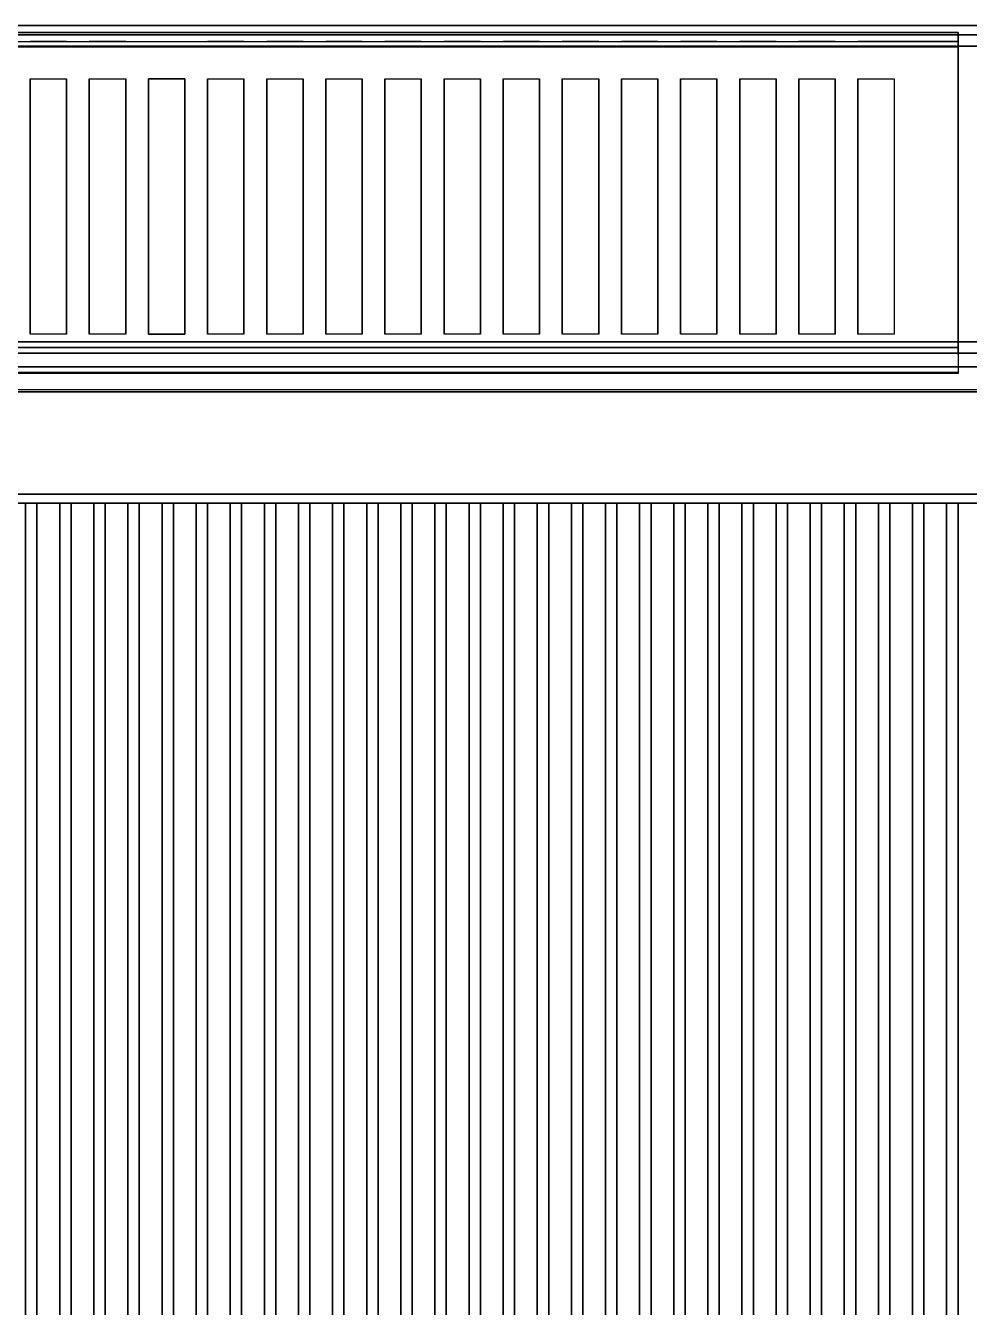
# Model space of a CAD drawing. Extents: x -1 to 801, y -1130 to 1.
# Drawn here: x 395 to 602.5, y -281.8 to 0 of the extents above; entities that cross this region are included whole.
import ezdxf

# ---------------------------------------------------------------- set-up
doc = ezdxf.new("R2010")
doc.units = 0
doc.layers.get('0').update_dxf_attribs({"lineweight": 13})
for name, color, linetype in [('IQ_200_2D', 1, 'Continuous'), ('IQ_200_3D', 1, 'Continuous'), ('IQ_204_2D', 7, 'Continuous'), ('IQ_204_3D', 7, 'Continuous')]:
    doc.layers.add(name, color=color, linetype=linetype)

# ---------------------------------------------------------------- blocks, each defined once
blk = doc.blocks.new('ELECTROLUX-MC-CAMINO400')
at = {"layer": 'IQ_200_3D'}
for points in [[(0, -0.21, 917.01), (0, -0.21, 956), (400, -0.21, 956), (400, -0.21, 917.01)], [(0, -69.44, 915), (0, -3.39, 915), (400, -3.39, 915), (400, -69.44, 915)]]:
    blk.add_3dface(points, dxfattribs=at)
for points, invisible_edges in [([(0, -0.21, 956), (0, -0.36, 956.76), (400, -0.36, 956.76), (400, -0.21, 956)], 2), ([(0, -0.25, 916.62), (0, -0.21, 917.01), (400, -0.21, 917.01), (400, -0.25, 916.62)], 8), ([(0, -0.37, 916.23), (0, -0.25, 916.62), (400, -0.25, 916.62), (400, -0.37, 916.23)], 10), ([(0, -0.36, 956.76), (0, -0.78, 957.41), (400, -0.78, 957.41), (400, -0.36, 956.76)], 10), ([(0, -0.56, 915.88), (0, -0.37, 916.23), (400, -0.37, 916.23), (400, -0.56, 915.88)], 10), ([(0, -0.82, 915.58), (0, -0.56, 915.88), (400, -0.56, 915.88), (400, -0.82, 915.58)], 10), ([(0, -0.78, 957.41), (0, -1.43, 957.84), (400, -1.43, 957.84), (400, -0.78, 957.41)], 10), ([(0, -1.41, 915.27), (0, -0.82, 915.58), (400, -0.82, 915.58), (400, -1.41, 915.27)], 10), ([(0, -2.05, 915.07), (0, -1.41, 915.27), (400, -1.41, 915.27), (400, -2.05, 915.07)], 10), ([(0, -1.43, 957.84), (0, -2.19, 958), (400, -2.19, 958), (400, -1.43, 957.84)], 8), ([(0, -2.72, 914.98), (0, -2.05, 915.07), (400, -2.05, 915.07), (400, -2.72, 914.98)], 10), ([(0, -3.39, 915), (0, -2.72, 914.98), (400, -2.72, 914.98), (400, -3.39, 915)], 2), ([(191, -2.19, 958), (196, -2.19, 958), (196, -10.37, 957.76), (191, -10.37, 957.76)], 14), ([(196, -10.37, 957.76), (204, -10.37, 957.76), (204, -2.19, 958), (196, -2.19, 958)], 10), ([(204, -2.19, 958), (209, -2.19, 958), (209, -10.37, 957.76), (204, -10.37, 957.76)], 14), ([(209, -10.37, 957.76), (217, -10.37, 957.76), (217, -2.19, 958), (209, -2.19, 958)], 10), ([(217, -2.19, 958), (222, -2.19, 958), (222, -10.37, 957.76), (217, -10.37, 957.76)], 14), ([(230, -10.37, 957.76), (222, -10.37, 957.76), (222, -2.19, 958), (230, -2.19, 958)], 10), ([(230, -2.19, 958), (235, -2.19, 958), (235, -10.37, 957.76), (230, -10.37, 957.76)], 14), ([(235, -10.37, 957.76), (243, -10.37, 957.76), (243, -2.19, 958), (235, -2.19, 958)], 10), ([(243, -2.19, 958), (248, -2.19, 958), (248, -10.37, 957.76), (243, -10.37, 957.76)], 14), ([(248, -10.37, 957.76), (256, -10.37, 957.76), (256, -2.19, 958), (248, -2.19, 958)], 10), ([(256, -2.19, 958), (261, -2.19, 958), (261, -10.37, 957.76), (256, -10.37, 957.76)], 14), ([(261, -10.37, 957.76), (269, -10.37, 957.76), (269, -2.19, 958), (261, -2.19, 958)], 10), ([(269, -2.19, 958), (274, -2.19, 958), (274, -10.37, 957.76), (269, -10.37, 957.76)], 14), ([(274, -10.37, 957.76), (282, -10.37, 957.76), (282, -2.19, 958), (274, -2.19, 958)], 10), ([(282, -2.19, 958), (287, -2.19, 958), (287, -10.37, 957.76), (282, -10.37, 957.76)], 14), ([(287, -10.37, 957.76), (295, -10.37, 957.76), (295, -2.19, 958), (287, -2.19, 958)], 10), ([(295, -2.19, 958), (300, -2.19, 958), (300, -10.37, 957.76), (295, -10.37, 957.76)], 14), ([(300, -10.37, 957.76), (308, -10.37, 957.76), (308, -2.19, 958), (300, -2.19, 958)], 10), ([(308, -2.19, 958), (313, -2.19, 958), (313, -10.37, 957.76), (308, -10.37, 957.76)], 14), ([(313, -10.37, 957.76), (321, -10.37, 957.76), (321, -2.19, 958), (313, -2.19, 958)], 10), ([(321, -2.19, 958), (326, -2.19, 958), (326, -10.37, 957.76), (321, -10.37, 957.76)], 14), ([(326, -10.37, 957.76), (334, -10.37, 957.76), (334, -2.19, 958), (326, -2.19, 958)], 10), ([(334, -2.19, 958), (339, -2.19, 958), (339, -10.37, 957.76), (334, -10.37, 957.76)], 14), ([(339, -10.37, 957.76), (347, -10.37, 957.76), (347, -2.19, 958), (339, -2.19, 958)], 10), ([(347, -2.19, 958), (352, -2.19, 958), (352, -10.37, 957.76), (347, -10.37, 957.76)], 14), ([(352, -10.37, 957.76), (360, -10.37, 957.76), (360, -2.19, 958), (352, -2.19, 958)], 10), ([(360, -2.19, 958), (365, -2.19, 958), (365, -10.37, 957.76), (360, -10.37, 957.76)], 14), ([(365, -10.37, 957.76), (373, -10.37, 957.76), (373, -2.19, 958), (365, -2.19, 958)], 10), ([(373, -2.19, 958), (378, -2.19, 958), (378, -10.37, 957.76), (373, -10.37, 957.76)], 14), ([(378, -10.37, 957.76), (386, -10.37, 957.76), (386, -2.19, 958), (378, -2.19, 958)], 10), ([(400, -10.37, 957.76), (400, -2.19, 958), (386, -2.19, 958), (386, -10.37, 957.76)], 12), ([(191, -17.47, 956.91), (191, -10.37, 957.76), (196, -10.37, 957.76), (196, -17.47, 956.91)], 10), ([(204, -17.47, 956.91), (204, -10.37, 957.76), (209, -10.37, 957.76), (209, -17.47, 956.91)], 10), ([(217, -17.47, 956.91), (217, -10.37, 957.76), (222, -10.37, 957.76), (222, -17.47, 956.91)], 10), ([(230, -17.47, 956.91), (230, -10.37, 957.76), (235, -10.37, 957.76), (235, -17.47, 956.91)], 10), ([(243, -17.47, 956.91), (243, -10.37, 957.76), (248, -10.37, 957.76), (248, -17.47, 956.91)], 10), ([(256, -17.47, 956.91), (256, -10.37, 957.76), (261, -10.37, 957.76), (261, -17.47, 956.91)], 10), ([(269, -17.47, 956.91), (269, -10.37, 957.76), (274, -10.37, 957.76), (274, -17.47, 956.91)], 10), ([(282, -17.47, 956.91), (282, -10.37, 957.76), (287, -10.37, 957.76), (287, -17.47, 956.91)], 10), ([(295, -17.47, 956.91), (295, -10.37, 957.76), (300, -10.37, 957.76), (300, -17.47, 956.91)], 10), ([(308, -17.47, 956.91), (308, -10.37, 957.76), (313, -10.37, 957.76), (313, -17.47, 956.91)], 10), ([(321, -17.47, 956.91), (321, -10.37, 957.76), (326, -10.37, 957.76), (326, -17.47, 956.91)], 10), ([(334, -17.47, 956.91), (334, -10.37, 957.76), (339, -10.37, 957.76), (339, -17.47, 956.91)], 10), ([(347, -17.47, 956.91), (347, -10.37, 957.76), (352, -10.37, 957.76), (352, -17.47, 956.91)], 10), ([(360, -17.47, 956.91), (360, -10.37, 957.76), (365, -10.37, 957.76), (365, -17.47, 956.91)], 10), ([(373, -17.47, 956.91), (373, -10.37, 957.76), (378, -10.37, 957.76), (378, -17.47, 956.91)], 10), ([(400, -17.47, 956.91), (400, -10.37, 957.76), (386, -10.37, 957.76), (386, -17.47, 956.91)], 10), ([(191, -24.48, 955.45), (191, -17.47, 956.91), (196, -17.47, 956.91), (196, -24.48, 955.45)], 10), ([(204, -24.48, 955.45), (204, -17.47, 956.91), (209, -17.47, 956.91), (209, -24.48, 955.45)], 10), ([(217, -24.48, 955.45), (217, -17.47, 956.91), (222, -17.47, 956.91), (222, -24.48, 955.45)], 10), ([(230, -24.48, 955.45), (230, -17.47, 956.91), (235, -17.47, 956.91), (235, -24.48, 955.45)], 10), ([(243, -24.48, 955.45), (243, -17.47, 956.91), (248, -17.47, 956.91), (248, -24.48, 955.45)], 10), ([(256, -24.48, 955.45), (256, -17.47, 956.91), (261, -17.47, 956.91), (261, -24.48, 955.45)], 10), ([(269, -24.48, 955.45), (269, -17.47, 956.91), (274, -17.47, 956.91), (274, -24.48, 955.45)], 10), ([(282, -24.48, 955.45), (282, -17.47, 956.91), (287, -17.47, 956.91), (287, -24.48, 955.45)], 10), ([(295, -24.48, 955.45), (295, -17.47, 956.91), (300, -17.47, 956.91), (300, -24.48, 955.45)], 10), ([(308, -24.48, 955.45), (308, -17.47, 956.91), (313, -17.47, 956.91), (313, -24.48, 955.45)], 10), ([(321, -24.48, 955.45), (321, -17.47, 956.91), (326, -17.47, 956.91), (326, -24.48, 955.45)], 10), ([(334, -24.48, 955.45), (334, -17.47, 956.91), (339, -17.47, 956.91), (339, -24.48, 955.45)], 10), ([(347, -24.48, 955.45), (347, -17.47, 956.91), (352, -17.47, 956.91), (352, -24.48, 955.45)], 10), ([(360, -24.48, 955.45), (360, -17.47, 956.91), (365, -17.47, 956.91), (365, -24.48, 955.45)], 10), ([(373, -24.48, 955.45), (373, -17.47, 956.91), (378, -17.47, 956.91), (378, -24.48, 955.45)], 10), ([(400, -24.48, 955.45), (400, -17.47, 956.91), (386, -17.47, 956.91), (386, -24.48, 955.45)], 10), ([(191, -31.33, 953.39), (191, -24.48, 955.45), (196, -24.48, 955.45), (196, -31.33, 953.39)], 10), ([(204, -31.33, 953.39), (204, -24.48, 955.45), (209, -24.48, 955.45), (209, -31.33, 953.39)], 10), ([(217, -31.33, 953.39), (217, -24.48, 955.45), (222, -24.48, 955.45), (222, -31.33, 953.39)], 10), ([(230, -31.33, 953.39), (230, -24.48, 955.45), (235, -24.48, 955.45), (235, -31.33, 953.39)], 10), ([(243, -31.33, 953.39), (243, -24.48, 955.45), (248, -24.48, 955.45), (248, -31.33, 953.39)], 10), ([(256, -31.33, 953.39), (256, -24.48, 955.45), (261, -24.48, 955.45), (261, -31.33, 953.39)], 10), ([(269, -31.33, 953.39), (269, -24.48, 955.45), (274, -24.48, 955.45), (274, -31.33, 953.39)], 10), ([(282, -31.33, 953.39), (282, -24.48, 955.45), (287, -24.48, 955.45), (287, -31.33, 953.39)], 10), ([(295, -31.33, 953.39), (295, -24.48, 955.45), (300, -24.48, 955.45), (300, -31.33, 953.39)], 10), ([(308, -31.33, 953.39), (308, -24.48, 955.45), (313, -24.48, 955.45), (313, -31.33, 953.39)], 10), ([(321, -31.33, 953.39), (321, -24.48, 955.45), (326, -24.48, 955.45), (326, -31.33, 953.39)], 10), ([(334, -31.33, 953.39), (334, -24.48, 955.45), (339, -24.48, 955.45), (339, -31.33, 953.39)], 10), ([(347, -31.33, 953.39), (347, -24.48, 955.45), (352, -24.48, 955.45), (352, -31.33, 953.39)], 10), ([(360, -31.33, 953.39), (360, -24.48, 955.45), (365, -24.48, 955.45), (365, -31.33, 953.39)], 10), ([(373, -31.33, 953.39), (373, -24.48, 955.45), (378, -24.48, 955.45), (378, -31.33, 953.39)], 10), ([(400, -31.33, 953.39), (400, -24.48, 955.45), (386, -24.48, 955.45), (386, -31.33, 953.39)], 10), ([(191, -37.98, 950.75), (191, -31.33, 953.39), (196, -31.33, 953.39), (196, -37.98, 950.75)], 10), ([(204, -37.98, 950.75), (204, -31.33, 953.39), (209, -31.33, 953.39), (209, -37.98, 950.75)], 10), ([(217, -37.98, 950.75), (217, -31.33, 953.39), (222, -31.33, 953.39), (222, -37.98, 950.75)], 10), ([(230, -37.98, 950.75), (230, -31.33, 953.39), (235, -31.33, 953.39), (235, -37.98, 950.75)], 10), ([(243, -37.98, 950.75), (243, -31.33, 953.39), (248, -31.33, 953.39), (248, -37.98, 950.75)], 10), ([(256, -37.98, 950.75), (256, -31.33, 953.39), (261, -31.33, 953.39), (261, -37.98, 950.75)], 10), ([(269, -37.98, 950.75), (269, -31.33, 953.39), (274, -31.33, 953.39), (274, -37.98, 950.75)], 10), ([(282, -37.98, 950.75), (282, -31.33, 953.39), (287, -31.33, 953.39), (287, -37.98, 950.75)], 10), ([(295, -37.98, 950.75), (295, -31.33, 953.39), (300, -31.33, 953.39), (300, -37.98, 950.75)], 10), ([(308, -37.98, 950.75), (308, -31.33, 953.39), (313, -31.33, 953.39), (313, -37.98, 950.75)], 10), ([(321, -37.98, 950.75), (321, -31.33, 953.39), (326, -31.33, 953.39), (326, -37.98, 950.75)], 10), ([(334, -37.98, 950.75), (334, -31.33, 953.39), (339, -31.33, 953.39), (339, -37.98, 950.75)], 10), ([(347, -37.98, 950.75), (347, -31.33, 953.39), (352, -31.33, 953.39), (352, -37.98, 950.75)], 10), ([(360, -37.98, 950.75), (360, -31.33, 953.39), (365, -31.33, 953.39), (365, -37.98, 950.75)], 10), ([(373, -37.98, 950.75), (373, -31.33, 953.39), (378, -31.33, 953.39), (378, -37.98, 950.75)], 10), ([(400, -37.98, 950.75), (400, -31.33, 953.39), (386, -31.33, 953.39), (386, -37.98, 950.75)], 10), ([(191, -44.37, 947.54), (191, -37.98, 950.75), (196, -37.98, 950.75), (196, -44.37, 947.54)], 10), ([(204, -44.37, 947.54), (204, -37.98, 950.75), (209, -37.98, 950.75), (209, -44.37, 947.54)], 10), ([(217, -44.37, 947.54), (217, -37.98, 950.75), (222, -37.98, 950.75), (222, -44.37, 947.54)], 10), ([(230, -44.37, 947.54), (230, -37.98, 950.75), (235, -37.98, 950.75), (235, -44.37, 947.54)], 10), ([(243, -44.37, 947.54), (243, -37.98, 950.75), (248, -37.98, 950.75), (248, -44.37, 947.54)], 10), ([(256, -44.37, 947.54), (256, -37.98, 950.75), (261, -37.98, 950.75), (261, -44.37, 947.54)], 10), ([(269, -44.37, 947.54), (269, -37.98, 950.75), (274, -37.98, 950.75), (274, -44.37, 947.54)], 10), ([(282, -44.37, 947.54), (282, -37.98, 950.75), (287, -37.98, 950.75), (287, -44.37, 947.54)], 10), ([(295, -44.37, 947.54), (295, -37.98, 950.75), (300, -37.98, 950.75), (300, -44.37, 947.54)], 10), ([(308, -44.37, 947.54), (308, -37.98, 950.75), (313, -37.98, 950.75), (313, -44.37, 947.54)], 10), ([(321, -44.37, 947.54), (321, -37.98, 950.75), (326, -37.98, 950.75), (326, -44.37, 947.54)], 10), ([(334, -44.37, 947.54), (334, -37.98, 950.75), (339, -37.98, 950.75), (339, -44.37, 947.54)], 10), ([(347, -44.37, 947.54), (347, -37.98, 950.75), (352, -37.98, 950.75), (352, -44.37, 947.54)], 10), ([(360, -44.37, 947.54), (360, -37.98, 950.75), (365, -37.98, 950.75), (365, -44.37, 947.54)], 10), ([(373, -44.37, 947.54), (373, -37.98, 950.75), (378, -37.98, 950.75), (378, -44.37, 947.54)], 10), ([(400, -44.37, 947.54), (400, -37.98, 950.75), (386, -37.98, 950.75), (386, -44.37, 947.54)], 10), ([(191, -50.47, 943.8), (191, -44.37, 947.54), (196, -44.37, 947.54), (196, -50.47, 943.8)], 10), ([(204, -50.47, 943.8), (204, -44.37, 947.54), (209, -44.37, 947.54), (209, -50.47, 943.8)], 10), ([(217, -50.47, 943.8), (217, -44.37, 947.54), (222, -44.37, 947.54), (222, -50.47, 943.8)], 10), ([(230, -50.47, 943.8), (230, -44.37, 947.54), (235, -44.37, 947.54), (235, -50.47, 943.8)], 10), ([(243, -50.47, 943.8), (243, -44.37, 947.54), (248, -44.37, 947.54), (248, -50.47, 943.8)], 10), ([(256, -50.47, 943.8), (256, -44.37, 947.54), (261, -44.37, 947.54), (261, -50.47, 943.8)], 10), ([(269, -50.47, 943.8), (269, -44.37, 947.54), (274, -44.37, 947.54), (274, -50.47, 943.8)], 10), ([(282, -50.47, 943.8), (282, -44.37, 947.54), (287, -44.37, 947.54), (287, -50.47, 943.8)], 10), ([(295, -50.47, 943.8), (295, -44.37, 947.54), (300, -44.37, 947.54), (300, -50.47, 943.8)], 10), ([(308, -50.47, 943.8), (308, -44.37, 947.54), (313, -44.37, 947.54), (313, -50.47, 943.8)], 10), ([(321, -50.47, 943.8), (321, -44.37, 947.54), (326, -44.37, 947.54), (326, -50.47, 943.8)], 10), ([(334, -50.47, 943.8), (334, -44.37, 947.54), (339, -44.37, 947.54), (339, -50.47, 943.8)], 10), ([(347, -50.47, 943.8), (347, -44.37, 947.54), (352, -44.37, 947.54), (352, -50.47, 943.8)], 10), ([(360, -50.47, 943.8), (360, -44.37, 947.54), (365, -44.37, 947.54), (365, -50.47, 943.8)], 10), ([(373, -50.47, 943.8), (373, -44.37, 947.54), (378, -44.37, 947.54), (378, -50.47, 943.8)], 10), ([(400, -50.47, 943.8), (400, -44.37, 947.54), (386, -44.37, 947.54), (386, -50.47, 943.8)], 10), ([(191, -56.22, 939.54), (191, -50.47, 943.8), (196, -50.47, 943.8), (196, -56.22, 939.54)], 10), ([(204, -56.22, 939.54), (204, -50.47, 943.8), (209, -50.47, 943.8), (209, -56.22, 939.54)], 10), ([(217, -56.22, 939.54), (217, -50.47, 943.8), (222, -50.47, 943.8), (222, -56.22, 939.54)], 10), ([(230, -56.22, 939.54), (230, -50.47, 943.8), (235, -50.47, 943.8), (235, -56.22, 939.54)], 10), ([(243, -56.22, 939.54), (243, -50.47, 943.8), (248, -50.47, 943.8), (248, -56.22, 939.54)], 10), ([(256, -56.22, 939.54), (256, -50.47, 943.8), (261, -50.47, 943.8), (261, -56.22, 939.54)], 10), ([(269, -56.22, 939.54), (269, -50.47, 943.8), (274, -50.47, 943.8), (274, -56.22, 939.54)], 10), ([(282, -56.22, 939.54), (282, -50.47, 943.8), (287, -50.47, 943.8), (287, -56.22, 939.54)], 10), ([(295, -56.22, 939.54), (295, -50.47, 943.8), (300, -50.47, 943.8), (300, -56.22, 939.54)], 10), ([(308, -56.22, 939.54), (308, -50.47, 943.8), (313, -50.47, 943.8), (313, -56.22, 939.54)], 10), ([(321, -56.22, 939.54), (321, -50.47, 943.8), (326, -50.47, 943.8), (326, -56.22, 939.54)], 10), ([(334, -56.22, 939.54), (334, -50.47, 943.8), (339, -50.47, 943.8), (339, -56.22, 939.54)], 10), ([(347, -56.22, 939.54), (347, -50.47, 943.8), (352, -50.47, 943.8), (352, -56.22, 939.54)], 10), ([(360, -56.22, 939.54), (360, -50.47, 943.8), (365, -50.47, 943.8), (365, -56.22, 939.54)], 10), ([(373, -56.22, 939.54), (373, -50.47, 943.8), (378, -50.47, 943.8), (378, -56.22, 939.54)], 10), ([(400, -56.22, 939.54), (400, -50.47, 943.8), (386, -50.47, 943.8), (386, -56.22, 939.54)], 10), ([(191, -61.59, 934.81), (191, -56.22, 939.54), (196, -56.22, 939.54), (196, -61.59, 934.81)], 10), ([(204, -61.59, 934.81), (204, -56.22, 939.54), (209, -56.22, 939.54), (209, -61.59, 934.81)], 10), ([(217, -61.59, 934.81), (217, -56.22, 939.54), (222, -56.22, 939.54), (222, -61.59, 934.81)], 10), ([(230, -61.59, 934.81), (230, -56.22, 939.54), (235, -56.22, 939.54), (235, -61.59, 934.81)], 10), ([(243, -61.59, 934.81), (243, -56.22, 939.54), (248, -56.22, 939.54), (248, -61.59, 934.81)], 10), ([(256, -61.59, 934.81), (256, -56.22, 939.54), (261, -56.22, 939.54), (261, -61.59, 934.81)], 10), ([(269, -61.59, 934.81), (269, -56.22, 939.54), (274, -56.22, 939.54), (274, -61.59, 934.81)], 10), ([(282, -61.59, 934.81), (282, -56.22, 939.54), (287, -56.22, 939.54), (287, -61.59, 934.81)], 10), ([(295, -61.59, 934.81), (295, -56.22, 939.54), (300, -56.22, 939.54), (300, -61.59, 934.81)], 10), ([(308, -61.59, 934.81), (308, -56.22, 939.54), (313, -56.22, 939.54), (313, -61.59, 934.81)], 10), ([(321, -61.59, 934.81), (321, -56.22, 939.54), (326, -56.22, 939.54), (326, -61.59, 934.81)], 10), ([(334, -61.59, 934.81), (334, -56.22, 939.54), (339, -56.22, 939.54), (339, -61.59, 934.81)], 10), ([(347, -61.59, 934.81), (347, -56.22, 939.54), (352, -56.22, 939.54), (352, -61.59, 934.81)], 10), ([(360, -61.59, 934.81), (360, -56.22, 939.54), (365, -56.22, 939.54), (365, -61.59, 934.81)], 10), ([(373, -61.59, 934.81), (373, -56.22, 939.54), (378, -56.22, 939.54), (378, -61.59, 934.81)], 10), ([(400, -61.59, 934.81), (400, -56.22, 939.54), (386, -56.22, 939.54), (386, -61.59, 934.81)], 10), ([(191, -66.52, 929.63), (191, -61.59, 934.81), (196, -61.59, 934.81), (196, -66.52, 929.63)], 10), ([(204, -66.52, 929.63), (204, -61.59, 934.81), (209, -61.59, 934.81), (209, -66.52, 929.63)], 10), ([(217, -66.52, 929.63), (217, -61.59, 934.81), (222, -61.59, 934.81), (222, -66.52, 929.63)], 10), ([(230, -66.52, 929.63), (230, -61.59, 934.81), (235, -61.59, 934.81), (235, -66.52, 929.63)], 10), ([(243, -66.52, 929.63), (243, -61.59, 934.81), (248, -61.59, 934.81), (248, -66.52, 929.63)], 10), ([(256, -66.52, 929.63), (256, -61.59, 934.81), (261, -61.59, 934.81), (261, -66.52, 929.63)], 10), ([(269, -66.52, 929.63), (269, -61.59, 934.81), (274, -61.59, 934.81), (274, -66.52, 929.63)], 10), ([(282, -66.52, 929.63), (282, -61.59, 934.81), (287, -61.59, 934.81), (287, -66.52, 929.63)], 10), ([(295, -66.52, 929.63), (295, -61.59, 934.81), (300, -61.59, 934.81), (300, -66.52, 929.63)], 10), ([(308, -66.52, 929.63), (308, -61.59, 934.81), (313, -61.59, 934.81), (313, -66.52, 929.63)], 10), ([(321, -66.52, 929.63), (321, -61.59, 934.81), (326, -61.59, 934.81), (326, -66.52, 929.63)], 10), ([(334, -66.52, 929.63), (334, -61.59, 934.81), (339, -61.59, 934.81), (339, -66.52, 929.63)], 10), ([(347, -66.52, 929.63), (347, -61.59, 934.81), (352, -61.59, 934.81), (352, -66.52, 929.63)], 10), ([(360, -66.52, 929.63), (360, -61.59, 934.81), (365, -61.59, 934.81), (365, -66.52, 929.63)], 10), ([(373, -66.52, 929.63), (373, -61.59, 934.81), (378, -61.59, 934.81), (378, -66.52, 929.63)], 10), ([(400, -66.52, 929.63), (400, -61.59, 934.81), (386, -61.59, 934.81), (386, -66.52, 929.63)], 10), ([(191, -71, 924.05), (196, -71, 924.05), (196, -66.52, 929.63), (191, -66.52, 929.63)], 15), ([(196, -71, 924.05), (204, -71, 924.05), (204, -66.52, 929.63), (196, -66.52, 929.63)], 11), ([(204, -71, 924.05), (209, -71, 924.05), (209, -66.52, 929.63), (204, -66.52, 929.63)], 15), ([(209, -71, 924.05), (217, -71, 924.05), (217, -66.52, 929.63), (209, -66.52, 929.63)], 11), ([(217, -71, 924.05), (222, -71, 924.05), (222, -66.52, 929.63), (217, -66.52, 929.63)], 15), ([(230, -71, 924.05), (222, -71, 924.05), (222, -66.52, 929.63), (230, -66.52, 929.63)], 11), ([(230, -71, 924.05), (235, -71, 924.05), (235, -66.52, 929.63), (230, -66.52, 929.63)], 15), ([(235, -71, 924.05), (243, -71, 924.05), (243, -66.52, 929.63), (235, -66.52, 929.63)], 11), ([(243, -71, 924.05), (248, -71, 924.05), (248, -66.52, 929.63), (243, -66.52, 929.63)], 15), ([(248, -71, 924.05), (256, -71, 924.05), (256, -66.52, 929.63), (248, -66.52, 929.63)], 11), ([(256, -71, 924.05), (261, -71, 924.05), (261, -66.52, 929.63), (256, -66.52, 929.63)], 15), ([(261, -71, 924.05), (269, -71, 924.05), (269, -66.52, 929.63), (261, -66.52, 929.63)], 11), ([(269, -71, 924.05), (274, -71, 924.05), (274, -66.52, 929.63), (269, -66.52, 929.63)], 15), ([(274, -71, 924.05), (282, -71, 924.05), (282, -66.52, 929.63), (274, -66.52, 929.63)], 11), ([(282, -71, 924.05), (287, -71, 924.05), (287, -66.52, 929.63), (282, -66.52, 929.63)], 15), ([(287, -71, 924.05), (295, -71, 924.05), (295, -66.52, 929.63), (287, -66.52, 929.63)], 11), ([(295, -71, 924.05), (300, -71, 924.05), (300, -66.52, 929.63), (295, -66.52, 929.63)], 15), ([(300, -71, 924.05), (308, -71, 924.05), (308, -66.52, 929.63), (300, -66.52, 929.63)], 11), ([(308, -71, 924.05), (313, -71, 924.05), (313, -66.52, 929.63), (308, -66.52, 929.63)], 15), ([(313, -71, 924.05), (321, -71, 924.05), (321, -66.52, 929.63), (313, -66.52, 929.63)], 11), ([(321, -71, 924.05), (326, -71, 924.05), (326, -66.52, 929.63), (321, -66.52, 929.63)], 15), ([(326, -71, 924.05), (334, -71, 924.05), (334, -66.52, 929.63), (326, -66.52, 929.63)], 11), ([(334, -71, 924.05), (339, -71, 924.05), (339, -66.52, 929.63), (334, -66.52, 929.63)], 15), ([(339, -71, 924.05), (347, -71, 924.05), (347, -66.52, 929.63), (339, -66.52, 929.63)], 11), ([(347, -71, 924.05), (352, -71, 924.05), (352, -66.52, 929.63), (347, -66.52, 929.63)], 15), ([(352, -71, 924.05), (360, -71, 924.05), (360, -66.52, 929.63), (352, -66.52, 929.63)], 11), ([(360, -71, 924.05), (365, -71, 924.05), (365, -66.52, 929.63), (360, -66.52, 929.63)], 15), ([(365, -71, 924.05), (373, -71, 924.05), (373, -66.52, 929.63), (365, -66.52, 929.63)], 11), ([(373, -71, 924.05), (378, -71, 924.05), (378, -66.52, 929.63), (373, -66.52, 929.63)], 15), ([(378, -71, 924.05), (386, -71, 924.05), (386, -66.52, 929.63), (378, -66.52, 929.63)], 11), ([(400, -71, 924.05), (400, -66.52, 929.63), (386, -66.52, 929.63), (386, -71, 924.05)], 14), ([(0, -70.76, 915.05), (0, -69.44, 915), (400, -69.44, 915), (400, -70.76, 915.05)], 8), ([(0, -72.06, 915.25), (0, -70.76, 915.05), (400, -70.76, 915.05), (400, -72.06, 915.25)], 10), ([(0, -74.97, 918.1), (0, -71, 924.05), (400, -71, 924.05), (400, -74.97, 918.1)], 2), ([(0, -73.33, 915.6), (0, -72.06, 915.25), (400, -72.06, 915.25), (400, -73.33, 915.6)], 10), ([(0, -74.56, 916.08), (0, -73.33, 915.6), (400, -73.33, 915.6), (400, -74.56, 916.08)], 10), ([(0, -74.96, 916.48), (0, -74.56, 916.08), (400, -74.56, 916.08), (400, -74.96, 916.48)], 10), ([(0, -75.18, 917), (0, -74.96, 916.48), (400, -74.96, 916.48), (400, -75.18, 917)], 10), ([(0, -74.97, 918.1), (0, -75.18, 917.57), (400, -75.18, 917.57), (400, -74.97, 918.1)], 2), ([(0, -75.18, 917.57), (0, -75.18, 917), (400, -75.18, 917), (400, -75.18, 917.57)], 10)]:
    blk.add_3dface(points, dxfattribs=dict(at, invisible_edges=invisible_edges))
at = {"layer": 'IQ_204_2D'}
for points in [[(0, -0.21), (400, -0.21), (400, -75.21), (0, -75.21)], [(196, -10.37), (204, -10.37), (204, -66.52), (196, -66.52)], [(209, -10.37), (217, -10.37), (217, -66.52), (209, -66.52)], [(222, -10.37), (230, -10.37), (230, -66.52), (222, -66.52)], [(235, -10.37), (243, -10.37), (243, -66.52), (235, -66.52)], [(248, -10.37), (256, -10.37), (256, -66.52), (248, -66.52)], [(261, -10.37), (269, -10.37), (269, -66.52), (261, -66.52)], [(274, -10.37), (282, -10.37), (282, -66.52), (274, -66.52)], [(287, -10.37), (295, -10.37), (295, -66.52), (287, -66.52)], [(300, -10.37), (308, -10.37), (308, -66.52), (300, -66.52)], [(313, -10.37), (321, -10.37), (321, -66.52), (313, -66.52)], [(326, -10.37), (334, -10.37), (334, -66.52), (326, -66.52)], [(339, -10.37), (347, -10.37), (347, -66.52), (339, -66.52)], [(352, -10.37), (360, -10.37), (360, -66.52), (352, -66.52)], [(365, -10.37), (373, -10.37), (373, -66.52), (365, -66.52)], [(378, -10.37), (386, -10.37), (386, -66.52), (378, -66.52)]]:
    blk.add_lwpolyline(points, close=True, dxfattribs=at)

msp = doc.modelspace()

# ---------------------------------------------------------------- linework, layer by layer
at = {"layer": 'IQ_200_2D'}
msp.add_line((0, 0), (800, 0), dxfattribs=at)
at = {"layer": 'IQ_200_3D'}
for points, invisible_edges in [([(0, -0.34, 912.22), (0, 0, 910.5), (800, 0, 910.5), (800, -0.34, 912.22)], 8), ([(0, 0, 902.7), (0, -0.13, 901.81), (800, -0.13, 901.81), (800, 0, 902.7)], 2), ([(0, -0.13, 901.81), (0, -0.54, 901.01), (800, -0.54, 901.01), (800, -0.13, 901.81)], 10), ([(0, -1.32, 913.68), (0, -0.34, 912.22), (800, -0.34, 912.22), (800, -1.32, 913.68)], 10), ([(0, -0.54, 901.01), (0, -1.19, 900.39), (800, -1.19, 900.39), (800, -0.54, 901.01)], 10), ([(0, -1.19, 900.39), (0, -2, 900), (800, -2, 900), (800, -1.19, 900.39)], 8), ([(0, -2.78, 914.66), (0, -1.32, 913.68), (800, -1.32, 913.68), (800, -2.78, 914.66)], 10), ([(0, -4.5, 915), (0, -2.78, 914.66), (800, -2.78, 914.66), (800, -4.5, 915)], 2), ([(0, -71.6, 914.58), (0, -69.5, 915), (800, -69.5, 915), (800, -71.6, 914.58)], 8), ([(0, -73.39, 913.39), (0, -71.6, 914.58), (800, -71.6, 914.58), (800, -73.39, 913.39)], 10), ([(0, -74.58, 911.6), (0, -73.39, 913.39), (800, -73.39, 913.39), (800, -74.58, 911.6)], 10), ([(0, -75, 909.5), (0, -74.58, 911.6), (800, -74.58, 911.6), (800, -75, 909.5)], 2), ([(0, -75.45, 903.59), (0, -75, 905.7), (800, -75, 905.7), (800, -75.45, 903.59)], 8), ([(0, -76.64, 901.78), (0, -75.45, 903.59), (800, -75.45, 903.59), (800, -76.64, 901.78)], 10), ([(0, -78.4, 900.53), (0, -76.64, 901.78), (800, -76.64, 901.78), (800, -78.4, 900.53)], 10), ([(0, -80.5, 900), (0, -78.4, 900.53), (800, -78.4, 900.53), (800, -80.5, 900)], 2), ([(40, -105, 900), (0, -80.5, 900), (800, -80.5, 900), (760, -105, 900)], 5), ([(777, -103, 1050), (775, -105, 1050), (25, -105, 1050), (23, -103, 1050)], 5)]:
    msp.add_3dface(points, dxfattribs=dict(at, invisible_edges=invisible_edges))
for points in [[(0, 0, 910.5), (0, 0, 902.7), (800, 0, 902.7), (800, 0, 910.5)], [(0, -855, 650), (0, -2, 650), (800, -2, 650), (800, -855, 650)], [(0, -2, 650), (0, -2, 900), (800, -2, 900), (800, -2, 650)], [(21, -2, 605), (779, -2, 605), (779, -2, 499), (21, -2, 499)], [(779, -2, 499), (21, -2, 499), (21, -72, 499), (779, -72, 499)], [(21, -2, 605), (779, -2, 605), (779, -2, 650), (21, -2, 650)], [(779, -855, 650), (21, -855, 650), (21, -2, 650), (779, -2, 650)], [(779, -855, 650), (21, -855, 650), (21, -2, 650), (779, -2, 650)], [(0, -69.5, 915), (0, -4.5, 915), (800, -4.5, 915), (800, -69.5, 915)], [(21, -72, 499), (779, -72, 499), (779, -72, 445), (21, -72, 445)], [(21, -72, 200), (779, -72, 200), (779, -72, 445), (21, -72, 445)], [(21, -855, 200), (779, -855, 200), (779, -72, 200), (21, -72, 200)], [(0, -75, 905.7), (0, -75, 909.5), (800, -75, 909.5), (800, -75, 905.7)], [(777, -103, 900), (23, -103, 900), (23, -103, 1050), (777, -103, 1050)], [(775, -105, 900), (25, -105, 900), (25, -105, 1050), (775, -105, 1050)]]:
    msp.add_3dface(points, dxfattribs=at)
at = {"layer": 'IQ_204_2D'}
for p, q in [((0, -80), (800, -80)), ((405, -105), (405, -805)), ((410, -805), (410, -105)), ((420, -105), (420, -805)), ((425, -805), (425, -105)), ((435, -105), (435, -805)), ((440, -805), (440, -105)), ((450, -105), (450, -805)), ((455, -805), (455, -105)), ((465, -105), (465, -805)), ((470, -805), (470, -105)), ((480, -105), (480, -805)), ((485, -805), (485, -105)), ((495, -105), (495, -805)), ((500, -805), (500, -105)), ((510, -105), (510, -805)), ((515, -805), (515, -105)), ((525, -105), (525, -805)), ((530, -805), (530, -105)), ((540, -105), (540, -805)), ((545, -805), (545, -105)), ((555, -105), (555, -805)), ((560, -805), (560, -105)), ((570, -105), (570, -805)), ((575, -805), (575, -105)), ((585, -105), (585, -805)), ((590, -805), (590, -105)), ((600, -105), (600, -805))]:
    msp.add_line(p, q, dxfattribs=at)
msp.add_lwpolyline([(40, -105), (760, -105), (760, -805), (40, -805)], close=True, dxfattribs=at)
at = {"layer": 'IQ_204_3D'}
for points in [[(760, -105, 900), (760, -805, 900), (40, -805, 900), (40, -105, 900)], [(760, -105, 890), (760, -805, 890), (40, -805, 890), (40, -105, 890)], [(40, -105, 900), (40, -105, 890), (760, -105, 890), (760, -105, 900)], [(395, -805, 900), (395, -105, 900), (405, -105, 900), (405, -805, 900)], [(395, -805, 900), (397.5, -805, 910), (397.5, -105, 910), (395, -105, 900)], [(395, -105, 900), (397.5, -105, 910), (402.5, -105, 910), (405, -105, 900)], [(397.5, -805, 910), (402.5, -805, 910), (402.5, -105, 910), (397.5, -105, 910)], [(405, -805, 900), (405, -105, 900), (402.5, -105, 910), (402.5, -805, 910)], [(410, -805, 900), (410, -105, 900), (420, -105, 900), (420, -805, 900)], [(410, -805, 900), (412.5, -805, 910), (412.5, -105, 910), (410, -105, 900)], [(410, -105, 900), (412.5, -105, 910), (417.5, -105, 910), (420, -105, 900)], [(412.5, -805, 910), (417.5, -805, 910), (417.5, -105, 910), (412.5, -105, 910)], [(420, -805, 900), (420, -105, 900), (417.5, -105, 910), (417.5, -805, 910)], [(425, -805, 900), (425, -105, 900), (435, -105, 900), (435, -805, 900)], [(425, -805, 900), (427.5, -805, 910), (427.5, -105, 910), (425, -105, 900)], [(425, -105, 900), (427.5, -105, 910), (432.5, -105, 910), (435, -105, 900)], [(427.5, -805, 910), (432.5, -805, 910), (432.5, -105, 910), (427.5, -105, 910)], [(435, -805, 900), (435, -105, 900), (432.5, -105, 910), (432.5, -805, 910)], [(440, -805, 900), (440, -105, 900), (450, -105, 900), (450, -805, 900)], [(440, -805, 900), (442.5, -805, 910), (442.5, -105, 910), (440, -105, 900)], [(440, -105, 900), (442.5, -105, 910), (447.5, -105, 910), (450, -105, 900)], [(442.5, -805, 910), (447.5, -805, 910), (447.5, -105, 910), (442.5, -105, 910)], [(450, -805, 900), (450, -105, 900), (447.5, -105, 910), (447.5, -805, 910)], [(455, -805, 900), (455, -105, 900), (465, -105, 900), (465, -805, 900)], [(455, -805, 900), (457.5, -805, 910), (457.5, -105, 910), (455, -105, 900)], [(455, -105, 900), (457.5, -105, 910), (462.5, -105, 910), (465, -105, 900)], [(457.5, -805, 910), (462.5, -805, 910), (462.5, -105, 910), (457.5, -105, 910)], [(465, -805, 900), (465, -105, 900), (462.5, -105, 910), (462.5, -805, 910)], [(470, -805, 900), (470, -105, 900), (480, -105, 900), (480, -805, 900)], [(470, -805, 900), (472.5, -805, 910), (472.5, -105, 910), (470, -105, 900)], [(470, -105, 900), (472.5, -105, 910), (477.5, -105, 910), (480, -105, 900)], [(472.5, -805, 910), (477.5, -805, 910), (477.5, -105, 910), (472.5, -105, 910)], [(480, -805, 900), (480, -105, 900), (477.5, -105, 910), (477.5, -805, 910)], [(485, -805, 900), (485, -105, 900), (495, -105, 900), (495, -805, 900)], [(485, -805, 900), (487.5, -805, 910), (487.5, -105, 910), (485, -105, 900)], [(485, -105, 900), (487.5, -105, 910), (492.5, -105, 910), (495, -105, 900)], [(487.5, -805, 910), (492.5, -805, 910), (492.5, -105, 910), (487.5, -105, 910)], [(495, -805, 900), (495, -105, 900), (492.5, -105, 910), (492.5, -805, 910)], [(500, -805, 900), (500, -105, 900), (510, -105, 900), (510, -805, 900)], [(500, -805, 900), (502.5, -805, 910), (502.5, -105, 910), (500, -105, 900)], [(500, -105, 900), (502.5, -105, 910), (507.5, -105, 910), (510, -105, 900)], [(502.5, -805, 910), (507.5, -805, 910), (507.5, -105, 910), (502.5, -105, 910)], [(510, -805, 900), (510, -105, 900), (507.5, -105, 910), (507.5, -805, 910)], [(515, -805, 900), (515, -105, 900), (525, -105, 900), (525, -805, 900)], [(515, -805, 900), (517.5, -805, 910), (517.5, -105, 910), (515, -105, 900)], [(515, -105, 900), (517.5, -105, 910), (522.5, -105, 910), (525, -105, 900)], [(517.5, -805, 910), (522.5, -805, 910), (522.5, -105, 910), (517.5, -105, 910)], [(525, -805, 900), (525, -105, 900), (522.5, -105, 910), (522.5, -805, 910)], [(530, -805, 900), (530, -105, 900), (540, -105, 900), (540, -805, 900)], [(530, -805, 900), (532.5, -805, 910), (532.5, -105, 910), (530, -105, 900)], [(530, -105, 900), (532.5, -105, 910), (537.5, -105, 910), (540, -105, 900)], [(532.5, -805, 910), (537.5, -805, 910), (537.5, -105, 910), (532.5, -105, 910)], [(540, -805, 900), (540, -105, 900), (537.5, -105, 910), (537.5, -805, 910)], [(545, -805, 900), (545, -105, 900), (555, -105, 900), (555, -805, 900)], [(545, -805, 900), (547.5, -805, 910), (547.5, -105, 910), (545, -105, 900)], [(545, -105, 900), (547.5, -105, 910), (552.5, -105, 910), (555, -105, 900)], [(547.5, -805, 910), (552.5, -805, 910), (552.5, -105, 910), (547.5, -105, 910)], [(555, -805, 900), (555, -105, 900), (552.5, -105, 910), (552.5, -805, 910)], [(560, -805, 900), (560, -105, 900), (570, -105, 900), (570, -805, 900)], [(560, -805, 900), (562.5, -805, 910), (562.5, -105, 910), (560, -105, 900)], [(560, -105, 900), (562.5, -105, 910), (567.5, -105, 910), (570, -105, 900)], [(562.5, -805, 910), (567.5, -805, 910), (567.5, -105, 910), (562.5, -105, 910)], [(570, -805, 900), (570, -105, 900), (567.5, -105, 910), (567.5, -805, 910)], [(575, -805, 900), (575, -105, 900), (585, -105, 900), (585, -805, 900)], [(575, -805, 900), (577.5, -805, 910), (577.5, -105, 910), (575, -105, 900)], [(575, -105, 900), (577.5, -105, 910), (582.5, -105, 910), (585, -105, 900)], [(577.5, -805, 910), (582.5, -805, 910), (582.5, -105, 910), (577.5, -105, 910)], [(585, -805, 900), (585, -105, 900), (582.5, -105, 910), (582.5, -805, 910)], [(590, -805, 900), (590, -105, 900), (600, -105, 900), (600, -805, 900)], [(590, -805, 900), (592.5, -805, 910), (592.5, -105, 910), (590, -105, 900)], [(590, -105, 900), (592.5, -105, 910), (597.5, -105, 910), (600, -105, 900)], [(592.5, -805, 910), (597.5, -805, 910), (597.5, -105, 910), (592.5, -105, 910)], [(600, -805, 900), (600, -105, 900), (597.5, -105, 910), (597.5, -805, 910)]]:
    msp.add_3dface(points, dxfattribs=at)

# ---------------------------------------------------------------- block references
msp.add_blockref('ELECTROLUX-MC-CAMINO400', (200, -1.29))

doc.saveas('drawing.dxf')
